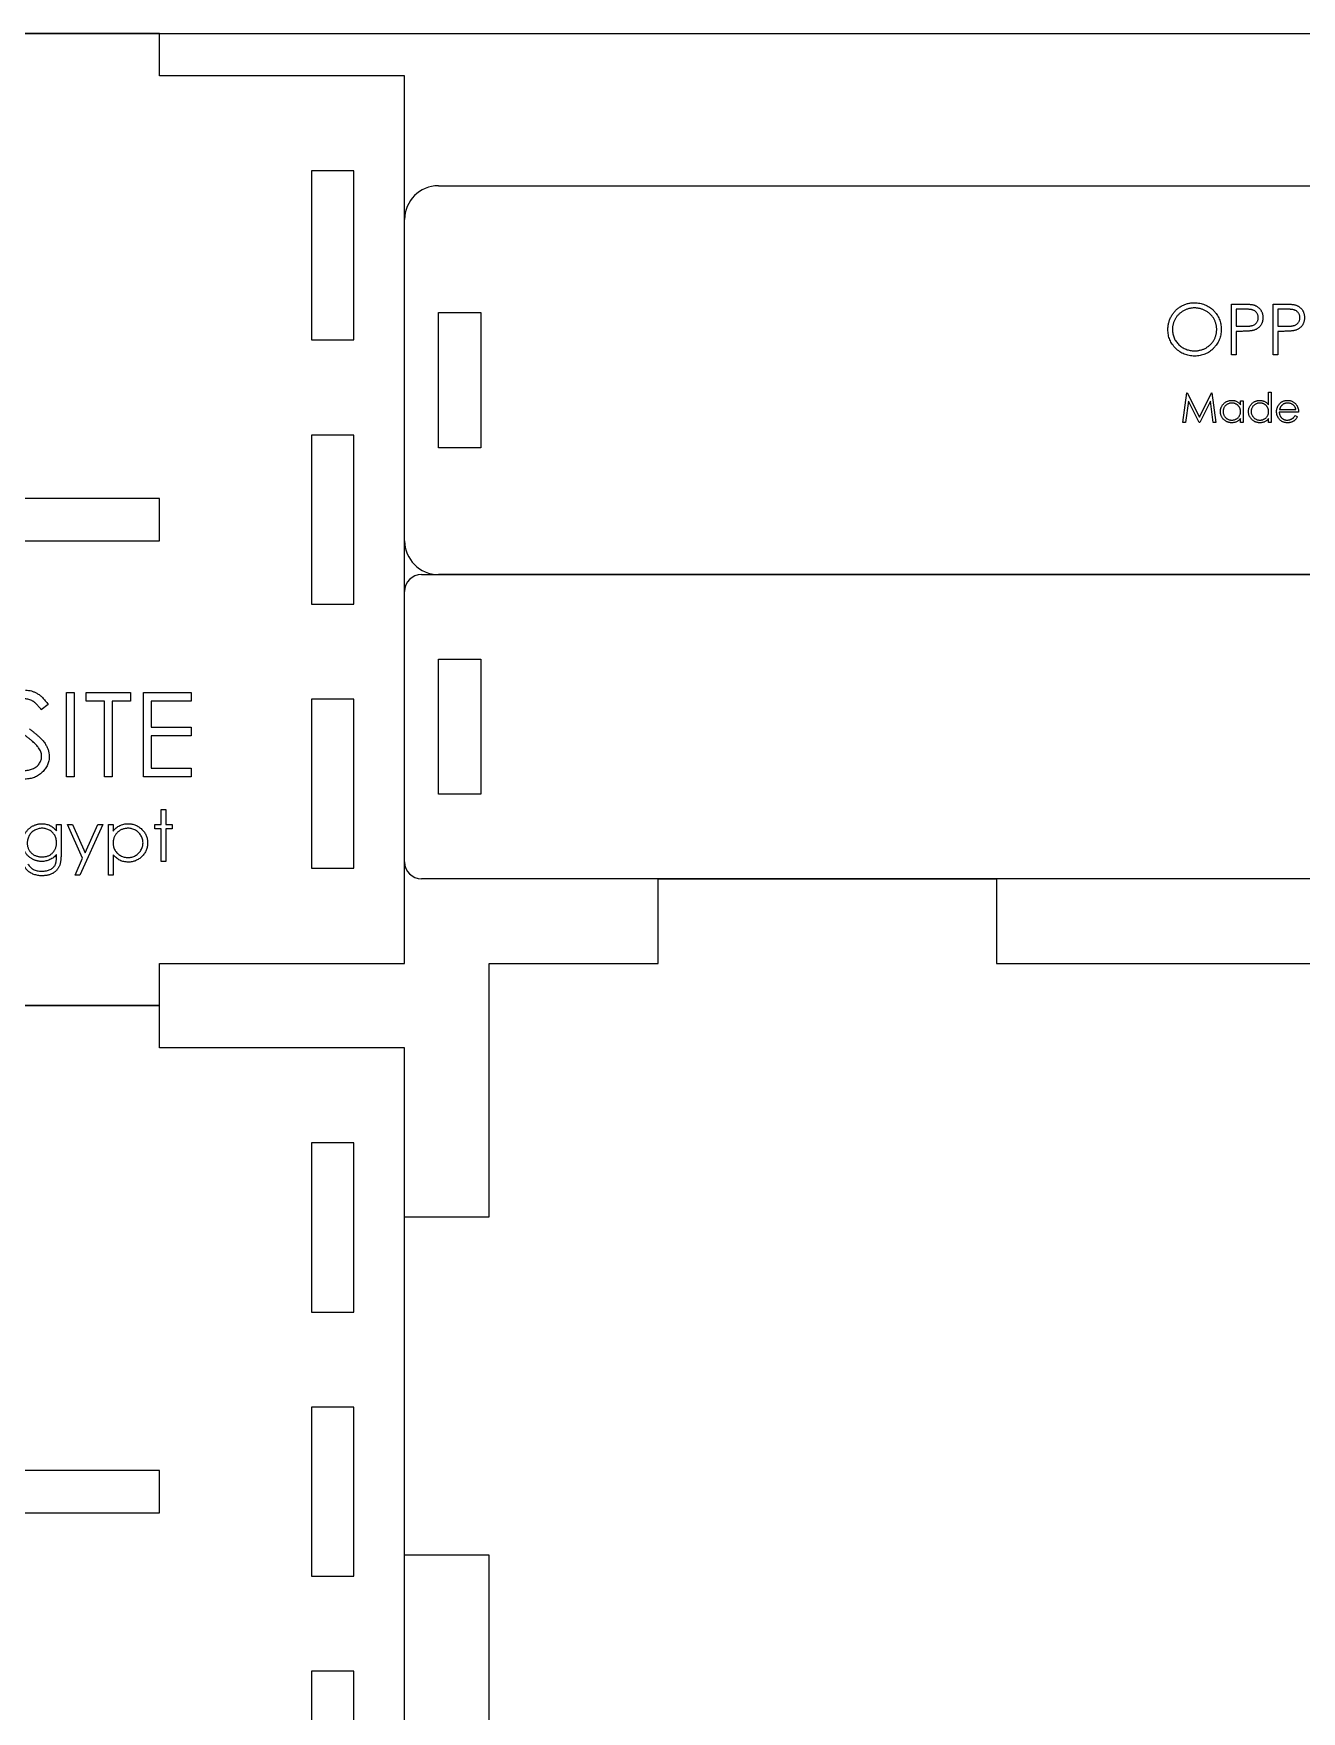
# Model space of a CAD drawing. Header units: millimetres. Extents: x 0 to 1198, y 2 to 800.
# Drawn here: x 156.5 to 231.4, y 400.8 to 500 of the extents above; entities that cross this region are included whole.
import ezdxf

# ---------------------------------------------------------------- set-up
doc = ezdxf.new("R2010")
doc.units = ezdxf.units.MM

# ---------------------------------------------------------------- blocks, each defined once
blk = doc.blocks.new('20- Bottom-66')
at = {"color": 179, "linetype": 'Continuous', "lineweight": 25}
for p, q in [((15, 150), (15, 155)), ((15, 155), (35, 155)), ((35, 155), (35, 150)), ((5, 135), (5, 150)), ((5, 150), (15, 150)), ((35, 150), (57.5, 150)), ((0, 115), (0, 135)), ((0, 135), (5, 135)), ((5, 115), (0, 115)), ((5, 87.5), (5, 115))]:
    blk.add_line(p, q, dxfattribs=at)
blk = doc.blocks.new('5- Up')
at = {"color": 179, "linetype": 'Continuous', "lineweight": 25}
for p, q in [((1, 18), (128, 18)), ((0, 1), (0, 17)), ((2, 13), (4.5, 13)), ((2, 5), (2, 13)), ((4.5, 13), (4.5, 5)), ((4.5, 5), (2, 5)), ((128, 0), (1, 0))]:
    blk.add_line(p, q, dxfattribs=at)
for centre, start, end in [((1, 17), 90, 180), ((1, 1), 180, 270)]:
    blk.add_arc(centre, 1, start, end, dxfattribs=at)
blk = doc.blocks.new('40- Side-53-2')
at = {"color": 179, "linetype": 'Continuous', "lineweight": 25}
for p, q in [((2, 23), (107, 23)), ((0, 2), (0, 21)), ((48.904, 16), (49.492, 16)), ((48.904, 13), (48.904, 16)), ((51.365, 16), (51.954, 16)), ((51.365, 13), (51.365, 16)), ((2, 15.5), (4.5, 15.5)), ((2, 7.5), (2, 15.5)), ((4.5, 15.5), (4.5, 7.5)), ((49.722, 15.692), (49.173, 15.692)), ((49.173, 15.692), (49.173, 14.692)), ((52.183, 15.692), (51.635, 15.692)), ((51.635, 15.692), (51.635, 14.692)), ((49.173, 14.692), (49.698, 14.686)), ((49.173, 14.385), (49.173, 13)), ((49.388, 14.385), (49.173, 14.385)), ((51.635, 14.692), (52.16, 14.686)), ((51.635, 14.385), (51.635, 13)), ((51.849, 14.385), (51.635, 14.385)), ((49.173, 13), (48.904, 13)), ((51.635, 13), (51.365, 13)), ((46.019, 9), (46.25, 10.75)), ((46.345, 10.262), (46.177, 9)), ((46.25, 10.75), (46.273, 10.75)), ((46.273, 10.75), (46.995, 9.314)), ((46.979, 9), (46.345, 10.262)), ((46.995, 9.314), (47.716, 10.75)), ((47.646, 10.259), (47.014, 9)), ((47.813, 9), (47.646, 10.259)), ((47.716, 10.75), (47.739, 10.75)), ((47.739, 10.75), (47.971, 9)), ((49.429, 10.279), (49.587, 10.279)), ((49.429, 10.042), (49.429, 10.279)), ((49.587, 10.279), (49.587, 9)), ((51.09, 10.795), (51.247, 10.795)), ((51.09, 10.031), (51.09, 10.795)), ((51.247, 10.795), (51.247, 9)), ((46.177, 9), (46.019, 9)), ((47.014, 9), (46.979, 9)), ((47.971, 9), (47.813, 9)), ((49.429, 9), (49.429, 9.221)), ((49.587, 9), (49.429, 9)), ((51.09, 9), (51.09, 9.221)), ((51.247, 9), (51.09, 9)), ((52.862, 9.606), (51.718, 9.606)), ((51.734, 9.763), (52.705, 9.763)), ((52.655, 9.404), (52.795, 9.331)), ((4.5, 7.5), (2, 7.5)), ((107, 0), (2, 0))]:
    blk.add_line(p, q, dxfattribs=at)
for centre, start, end in [((2, 21), 90, 180), ((2, 2), 180, 270)]:
    blk.add_arc(centre, 2, start, end, dxfattribs=at)
for points, knots in [([(45.135, 14.487), (45.135, 14.522), (45.136, 14.593), (45.147, 14.699), (45.163, 14.802), (45.186, 14.904), (45.215, 15.003), (45.251, 15.101), (45.294, 15.196), (45.342, 15.29), (45.396, 15.379), (45.456, 15.464), (45.52, 15.545), (45.589, 15.619), (45.663, 15.689), (45.741, 15.754), (45.824, 15.814), (45.912, 15.869), (46.002, 15.918), (46.096, 15.96), (46.191, 15.996), (46.287, 16.026), (46.386, 16.049), (46.486, 16.065), (46.589, 16.076), (46.658, 16.076), (46.692, 16.077)], [0, 0, 0, 0, 0.043209, 0.085873, 0.12812, 0.170152, 0.211918, 0.253753, 0.296006, 0.338443, 0.381015, 0.42282, 0.464089, 0.505126, 0.545975, 0.586985, 0.628339, 0.670084, 0.711992, 0.753039, 0.794049, 0.834886, 0.875498, 0.916547, 0.958004, 1, 1, 1, 1]), ([(46.692, 16.077), (46.748, 16.076), (46.857, 16.073), (47.017, 16.052), (47.17, 16.015), (47.317, 15.966), (47.457, 15.901), (47.589, 15.823), (47.715, 15.73), (47.832, 15.623), (47.938, 15.507), (48.033, 15.383), (48.111, 15.252), (48.176, 15.115), (48.227, 14.971), (48.262, 14.82), (48.285, 14.663), (48.287, 14.556), (48.288, 14.501)], [0, 0, 0, 0, 0.06657, 0.130749, 0.193413, 0.254989, 0.316114, 0.377262, 0.439401, 0.502971, 0.566525, 0.628231, 0.689091, 0.749345, 0.81017, 0.87161, 0.934869, 1, 1, 1, 1]), ([(49.492, 16), (49.533, 16), (49.61, 16), (49.721, 15.997), (49.822, 15.994), (49.913, 15.989), (49.993, 15.983), (50.063, 15.975), (50.123, 15.967), (50.159, 15.959), (50.175, 15.955)], [0, 0, 0, 0, 0.176956, 0.339055, 0.486318, 0.618781, 0.735619, 0.838742, 0.926457, 1, 1, 1, 1]), ([(50.175, 15.955), (50.196, 15.949), (50.237, 15.938), (50.296, 15.916), (50.352, 15.889), (50.406, 15.859), (50.456, 15.823), (50.504, 15.784), (50.548, 15.741), (50.59, 15.693), (50.628, 15.643), (50.66, 15.588), (50.688, 15.53), (50.711, 15.47), (50.728, 15.405), (50.741, 15.338), (50.749, 15.268), (50.75, 15.22), (50.75, 15.195)], [0, 0, 0, 0, 0.062481, 0.12349, 0.183411, 0.243153, 0.302127, 0.36171, 0.421842, 0.482932, 0.544552, 0.605681, 0.66768, 0.729984, 0.794551, 0.860346, 0.928907, 1, 1, 1, 1]), ([(51.954, 16), (51.994, 16), (52.072, 16), (52.183, 15.997), (52.284, 15.994), (52.374, 15.989), (52.455, 15.983), (52.525, 15.975), (52.585, 15.967), (52.621, 15.959), (52.637, 15.955)], [0, 0, 0, 0, 0.176956, 0.339055, 0.486318, 0.618781, 0.735619, 0.838742, 0.926457, 1, 1, 1, 1]), ([(52.637, 15.955), (52.658, 15.949), (52.699, 15.938), (52.758, 15.916), (52.814, 15.889), (52.868, 15.859), (52.918, 15.823), (52.965, 15.784), (53.01, 15.741), (53.051, 15.693), (53.089, 15.643), (53.122, 15.588), (53.149, 15.53), (53.173, 15.47), (53.19, 15.405), (53.202, 15.338), (53.21, 15.268), (53.211, 15.22), (53.212, 15.195)], [0, 0, 0, 0, 0.062481, 0.12349, 0.183411, 0.243153, 0.302127, 0.36171, 0.421842, 0.482932, 0.544552, 0.605681, 0.66768, 0.729984, 0.794551, 0.860346, 0.928907, 1, 1, 1, 1]), ([(46.706, 15.769), (46.677, 15.769), (46.62, 15.768), (46.536, 15.759), (46.453, 15.746), (46.371, 15.728), (46.29, 15.702), (46.21, 15.673), (46.132, 15.638), (46.055, 15.598), (45.981, 15.554), (45.91, 15.505), (45.844, 15.453), (45.782, 15.397), (45.724, 15.337), (45.67, 15.274), (45.621, 15.206), (45.576, 15.136), (45.535, 15.062), (45.5, 14.987), (45.47, 14.908), (45.446, 14.828), (45.427, 14.746), (45.414, 14.662), (45.405, 14.576), (45.404, 14.517), (45.404, 14.488)], [0, 0, 0, 0, 0.042023, 0.083645, 0.124984, 0.166247, 0.207702, 0.249631, 0.291742, 0.334743, 0.37746, 0.419556, 0.461044, 0.502096, 0.542891, 0.583801, 0.624864, 0.666225, 0.707399, 0.748557, 0.789655, 0.83074, 0.87207, 0.913993, 0.956498, 1, 1, 1, 1]), ([(48.019, 14.502), (48.019, 14.531), (48.018, 14.589), (48.009, 14.674), (47.996, 14.757), (47.978, 14.838), (47.954, 14.917), (47.924, 14.994), (47.889, 15.069), (47.849, 15.141), (47.804, 15.211), (47.754, 15.277), (47.7, 15.339), (47.642, 15.399), (47.58, 15.454), (47.512, 15.506), (47.441, 15.554), (47.366, 15.598), (47.288, 15.638), (47.208, 15.673), (47.127, 15.703), (47.045, 15.728), (46.962, 15.746), (46.877, 15.759), (46.792, 15.768), (46.734, 15.769), (46.706, 15.769)], [0, 0, 0, 0, 0.042915, 0.08513, 0.126473, 0.167453, 0.207976, 0.248249, 0.28875, 0.32967, 0.370537, 0.411129, 0.451819, 0.492406, 0.533486, 0.575263, 0.617441, 0.660672, 0.70394, 0.746868, 0.789079, 0.831104, 0.873238, 0.915166, 0.957381, 1, 1, 1, 1]), ([(49.698, 14.686), (49.724, 14.686), (49.773, 14.686), (49.845, 14.689), (49.911, 14.693), (49.972, 14.699), (50.028, 14.707), (50.078, 14.715), (50.123, 14.727), (50.175, 14.743), (50.234, 14.771), (50.297, 14.81), (50.351, 14.861), (50.398, 14.918), (50.435, 14.981), (50.462, 15.049), (50.478, 15.12), (50.48, 15.169), (50.481, 15.194)], [0, 0, 0, 0, 0.072538, 0.140034, 0.202496, 0.260575, 0.313228, 0.361583, 0.404878, 0.444127, 0.5164, 0.586507, 0.655085, 0.724384, 0.793974, 0.861638, 0.930111, 1, 1, 1, 1]), ([(50.481, 15.194), (50.48, 15.218), (50.478, 15.266), (50.462, 15.336), (50.435, 15.404), (50.397, 15.466), (50.352, 15.523), (50.3, 15.572), (50.24, 15.612), (50.184, 15.637), (50.135, 15.653), (50.092, 15.664), (50.044, 15.673), (49.99, 15.68), (49.931, 15.686), (49.866, 15.69), (49.796, 15.692), (49.747, 15.692), (49.722, 15.692)], [0, 0, 0, 0, 0.070044, 0.139238, 0.208197, 0.279173, 0.349987, 0.418354, 0.48761, 0.557411, 0.59533, 0.637964, 0.685913, 0.738185, 0.796103, 0.858517, 0.926658, 1, 1, 1, 1]), ([(50.75, 15.195), (50.75, 15.171), (50.749, 15.122), (50.74, 15.052), (50.729, 14.984), (50.711, 14.92), (50.688, 14.86), (50.661, 14.802), (50.629, 14.748), (50.591, 14.697), (50.55, 14.65), (50.504, 14.607), (50.455, 14.568), (50.402, 14.533), (50.344, 14.502), (50.283, 14.475), (50.219, 14.452), (50.174, 14.44), (50.151, 14.434)], [0, 0, 0, 0, 0.070119, 0.137192, 0.202016, 0.264631, 0.326117, 0.38601, 0.445812, 0.505298, 0.564633, 0.624283, 0.683902, 0.743953, 0.805388, 0.868388, 0.933084, 1, 1, 1, 1]), ([(52.16, 14.686), (52.186, 14.686), (52.235, 14.686), (52.307, 14.689), (52.373, 14.693), (52.434, 14.699), (52.489, 14.707), (52.54, 14.715), (52.585, 14.727), (52.637, 14.743), (52.695, 14.771), (52.759, 14.81), (52.813, 14.861), (52.859, 14.918), (52.896, 14.981), (52.923, 15.049), (52.939, 15.12), (52.941, 15.169), (52.942, 15.194)], [0, 0, 0, 0, 0.072538, 0.140034, 0.202496, 0.260575, 0.313228, 0.361583, 0.404878, 0.444127, 0.5164, 0.586507, 0.655085, 0.724384, 0.793974, 0.861638, 0.930111, 1, 1, 1, 1]), ([(52.942, 15.194), (52.941, 15.218), (52.939, 15.266), (52.923, 15.336), (52.896, 15.404), (52.859, 15.466), (52.814, 15.523), (52.761, 15.572), (52.701, 15.612), (52.646, 15.637), (52.597, 15.653), (52.554, 15.664), (52.505, 15.673), (52.451, 15.68), (52.392, 15.686), (52.327, 15.69), (52.257, 15.692), (52.209, 15.692), (52.183, 15.692)], [0, 0, 0, 0, 0.070044, 0.139238, 0.208197, 0.279173, 0.349987, 0.418354, 0.48761, 0.557411, 0.59533, 0.637964, 0.685913, 0.738185, 0.796103, 0.858517, 0.926658, 1, 1, 1, 1]), ([(53.212, 15.195), (53.211, 15.171), (53.21, 15.122), (53.202, 15.052), (53.191, 14.984), (53.173, 14.92), (53.15, 14.86), (53.123, 14.802), (53.09, 14.748), (53.053, 14.697), (53.011, 14.65), (52.966, 14.607), (52.916, 14.568), (52.863, 14.533), (52.806, 14.502), (52.745, 14.475), (52.68, 14.452), (52.636, 14.44), (52.613, 14.434)], [0, 0, 0, 0, 0.070119, 0.137192, 0.202016, 0.264631, 0.326117, 0.38601, 0.445812, 0.505298, 0.564633, 0.624283, 0.683902, 0.743953, 0.805388, 0.868388, 0.933084, 1, 1, 1, 1]), ([(46.716, 12.923), (46.662, 12.924), (46.555, 12.927), (46.397, 12.949), (46.246, 12.985), (46.102, 13.035), (45.964, 13.1), (45.833, 13.179), (45.708, 13.272), (45.591, 13.379), (45.484, 13.495), (45.391, 13.619), (45.312, 13.749), (45.247, 13.885), (45.196, 14.027), (45.161, 14.175), (45.139, 14.329), (45.136, 14.434), (45.135, 14.487)], [0, 0, 0, 0, 0.065819, 0.129747, 0.192072, 0.253459, 0.31457, 0.37628, 0.439026, 0.503267, 0.567493, 0.629705, 0.691, 0.751452, 0.812004, 0.87315, 0.935635, 1, 1, 1, 1]), ([(45.404, 14.488), (45.405, 14.445), (45.407, 14.359), (45.426, 14.234), (45.455, 14.114), (45.498, 14), (45.551, 13.89), (45.617, 13.785), (45.695, 13.686), (45.784, 13.593), (45.881, 13.509), (45.984, 13.434), (46.092, 13.371), (46.206, 13.32), (46.324, 13.28), (46.447, 13.252), (46.574, 13.233), (46.661, 13.232), (46.706, 13.231)], [0, 0, 0, 0, 0.064504, 0.126899, 0.187747, 0.24815, 0.308586, 0.369583, 0.431827, 0.49618, 0.560668, 0.623504, 0.68526, 0.746537, 0.808327, 0.870486, 0.934317, 1, 1, 1, 1]), ([(46.706, 13.231), (46.735, 13.231), (46.794, 13.232), (46.882, 13.24), (46.967, 13.253), (47.052, 13.272), (47.134, 13.296), (47.215, 13.323), (47.294, 13.358), (47.371, 13.397), (47.445, 13.441), (47.516, 13.488), (47.581, 13.54), (47.644, 13.595), (47.702, 13.654), (47.755, 13.717), (47.804, 13.785), (47.849, 13.855), (47.889, 13.929), (47.924, 14.005), (47.954, 14.083), (47.977, 14.163), (47.996, 14.245), (48.009, 14.329), (48.018, 14.414), (48.019, 14.473), (48.019, 14.502)], [0, 0, 0, 0, 0.043633, 0.086538, 0.129177, 0.171436, 0.213416, 0.255266, 0.297369, 0.339941, 0.382347, 0.423953, 0.464871, 0.505572, 0.546003, 0.586568, 0.627065, 0.668271, 0.709549, 0.750428, 0.791096, 0.832027, 0.873136, 0.914611, 0.956956, 1, 1, 1, 1]), ([(48.288, 14.501), (48.287, 14.447), (48.285, 14.341), (48.262, 14.185), (48.227, 14.035), (48.177, 13.891), (48.112, 13.753), (48.033, 13.622), (47.939, 13.497), (47.833, 13.381), (47.717, 13.273), (47.592, 13.18), (47.462, 13.1), (47.325, 13.036), (47.182, 12.984), (47.032, 12.95), (46.876, 12.927), (46.77, 12.924), (46.716, 12.923)], [0, 0, 0, 0, 0.065227, 0.128569, 0.19032, 0.251378, 0.312388, 0.373789, 0.436431, 0.500567, 0.564687, 0.627136, 0.688455, 0.749246, 0.810155, 0.871671, 0.934773, 1, 1, 1, 1]), ([(50.151, 14.434), (50.133, 14.43), (50.091, 14.421), (50.024, 14.411), (49.945, 14.403), (49.855, 14.397), (49.754, 14.391), (49.642, 14.387), (49.518, 14.385), (49.432, 14.385), (49.388, 14.385)], [0, 0, 0, 0, 0.0751731, 0.1647463, 0.2680169, 0.3859119, 0.5177895, 0.663691, 0.8244132, 1, 1, 1, 1]), ([(52.613, 14.434), (52.594, 14.43), (52.553, 14.421), (52.485, 14.411), (52.406, 14.403), (52.316, 14.397), (52.215, 14.391), (52.103, 14.387), (51.98, 14.385), (51.894, 14.385), (51.849, 14.385)], [0, 0, 0, 0, 0.075173, 0.164746, 0.268017, 0.385912, 0.517789, 0.663691, 0.824413, 1, 1, 1, 1]), ([(48.24, 9.643), (48.241, 9.665), (48.242, 9.709), (48.251, 9.774), (48.267, 9.836), (48.289, 9.896), (48.317, 9.953), (48.351, 10.008), (48.391, 10.06), (48.437, 10.109), (48.487, 10.154), (48.54, 10.193), (48.596, 10.227), (48.654, 10.254), (48.715, 10.275), (48.779, 10.291), (48.845, 10.299), (48.889, 10.301), (48.912, 10.301)], [0, 0, 0, 0, 0.063775, 0.126079, 0.186904, 0.247574, 0.308003, 0.369132, 0.432033, 0.496791, 0.561611, 0.624914, 0.686726, 0.748079, 0.809582, 0.871631, 0.934886, 1, 1, 1, 1]), ([(48.914, 10.144), (48.891, 10.143), (48.846, 10.142), (48.779, 10.129), (48.716, 10.108), (48.655, 10.08), (48.599, 10.044), (48.549, 10), (48.504, 9.95), (48.466, 9.894), (48.435, 9.834), (48.414, 9.771), (48.4, 9.707), (48.398, 9.663), (48.397, 9.641)], [0, 0, 0, 0, 0.085921, 0.169593, 0.252476, 0.336244, 0.419505, 0.502036, 0.584775, 0.669846, 0.754185, 0.836658, 0.91801, 1, 1, 1, 1]), ([(48.912, 10.301), (48.938, 10.301), (48.989, 10.299), (49.064, 10.287), (49.135, 10.268), (49.202, 10.241), (49.266, 10.205), (49.325, 10.16), (49.381, 10.105), (49.413, 10.064), (49.429, 10.042)], [0, 0, 0, 0, 0.129862, 0.254654, 0.376015, 0.495255, 0.614798, 0.738106, 0.865196, 1, 1, 1, 1]), ([(49.429, 9.637), (49.429, 9.654), (49.428, 9.689), (49.421, 9.74), (49.409, 9.789), (49.393, 9.836), (49.372, 9.88), (49.346, 9.922), (49.316, 9.962), (49.281, 9.999), (49.243, 10.033), (49.203, 10.063), (49.16, 10.088), (49.115, 10.109), (49.068, 10.125), (49.018, 10.136), (48.967, 10.143), (48.932, 10.144), (48.914, 10.144)], [0, 0, 0, 0, 0.065634, 0.129188, 0.191219, 0.251913, 0.312507, 0.373494, 0.435152, 0.498741, 0.562095, 0.624187, 0.685476, 0.746097, 0.807612, 0.869967, 0.933951, 1, 1, 1, 1]), ([(49.901, 9.643), (49.901, 9.665), (49.903, 9.709), (49.912, 9.774), (49.927, 9.836), (49.949, 9.896), (49.977, 9.953), (50.011, 10.008), (50.051, 10.06), (50.097, 10.109), (50.147, 10.154), (50.2, 10.193), (50.256, 10.227), (50.315, 10.254), (50.375, 10.275), (50.439, 10.291), (50.505, 10.299), (50.55, 10.301), (50.572, 10.301)], [0, 0, 0, 0, 0.063775, 0.126079, 0.186904, 0.247574, 0.308003, 0.369132, 0.432033, 0.496791, 0.561611, 0.624914, 0.686726, 0.748079, 0.809582, 0.871631, 0.934886, 1, 1, 1, 1]), ([(50.574, 10.144), (50.551, 10.143), (50.506, 10.142), (50.44, 10.129), (50.376, 10.108), (50.315, 10.08), (50.259, 10.044), (50.209, 10), (50.164, 9.95), (50.126, 9.894), (50.096, 9.834), (50.074, 9.771), (50.06, 9.707), (50.058, 9.663), (50.058, 9.641)], [0, 0, 0, 0, 0.085921, 0.169593, 0.252476, 0.336244, 0.419505, 0.502036, 0.584775, 0.669846, 0.754185, 0.836658, 0.91801, 1, 1, 1, 1]), ([(50.572, 10.301), (50.598, 10.3), (50.65, 10.299), (50.725, 10.286), (50.796, 10.265), (50.863, 10.235), (50.926, 10.197), (50.986, 10.15), (51.041, 10.095), (51.073, 10.053), (51.09, 10.031)], [0, 0, 0, 0, 0.128884, 0.252985, 0.37421, 0.494102, 0.614753, 0.738511, 0.866243, 1, 1, 1, 1]), ([(51.09, 9.637), (51.089, 9.654), (51.088, 9.689), (51.081, 9.74), (51.07, 9.789), (51.053, 9.836), (51.032, 9.88), (51.007, 9.922), (50.976, 9.962), (50.941, 9.999), (50.903, 10.033), (50.863, 10.063), (50.82, 10.088), (50.775, 10.109), (50.728, 10.125), (50.679, 10.136), (50.627, 10.143), (50.592, 10.144), (50.574, 10.144)], [0, 0, 0, 0, 0.065634, 0.129188, 0.191219, 0.251913, 0.312507, 0.373494, 0.435152, 0.498741, 0.562095, 0.624187, 0.685476, 0.746097, 0.807612, 0.869967, 0.933951, 1, 1, 1, 1]), ([(51.561, 9.636), (51.561, 9.656), (51.562, 9.695), (51.569, 9.752), (51.581, 9.808), (51.597, 9.863), (51.618, 9.915), (51.643, 9.967), (51.673, 10.016), (51.696, 10.047), (51.708, 10.063)], [0, 0, 0, 0, 0.128045, 0.253768, 0.377428, 0.500551, 0.623296, 0.746578, 0.872348, 1, 1, 1, 1]), ([(51.708, 10.063), (51.724, 10.082), (51.755, 10.119), (51.808, 10.168), (51.865, 10.209), (51.926, 10.243), (51.991, 10.269), (52.06, 10.288), (52.133, 10.299), (52.183, 10.3), (52.208, 10.301)], [0, 0, 0, 0, 0.128835, 0.253589, 0.374643, 0.49534, 0.616325, 0.739759, 0.866842, 1, 1, 1, 1]), ([(51.887, 10.024), (51.878, 10.017), (51.861, 10.002), (51.839, 9.975), (51.817, 9.947), (51.797, 9.915), (51.779, 9.881), (51.763, 9.844), (51.747, 9.805), (51.739, 9.777), (51.734, 9.763)], [0, 0, 0, 0, 0.109984, 0.22258, 0.3385, 0.458709, 0.585535, 0.717518, 0.854667, 1, 1, 1, 1]), ([(52.216, 10.144), (52.2, 10.144), (52.169, 10.143), (52.124, 10.138), (52.08, 10.128), (52.038, 10.115), (51.997, 10.098), (51.958, 10.078), (51.921, 10.053), (51.898, 10.034), (51.887, 10.024)], [0, 0, 0, 0, 0.131092, 0.259141, 0.384162, 0.505992, 0.629098, 0.750669, 0.874039, 1, 1, 1, 1]), ([(52.208, 10.301), (52.234, 10.301), (52.286, 10.299), (52.361, 10.287), (52.432, 10.267), (52.499, 10.24), (52.561, 10.204), (52.62, 10.16), (52.675, 10.109), (52.707, 10.07), (52.723, 10.05)], [0, 0, 0, 0, 0.13204, 0.259033, 0.38188, 0.502258, 0.622752, 0.744743, 0.870109, 1, 1, 1, 1]), ([(52.705, 9.763), (52.699, 9.784), (52.688, 9.824), (52.665, 9.879), (52.639, 9.929), (52.608, 9.971), (52.573, 10.009), (52.533, 10.043), (52.488, 10.072), (52.438, 10.097), (52.385, 10.119), (52.33, 10.133), (52.273, 10.143), (52.235, 10.144), (52.216, 10.144)], [0, 0, 0, 0, 0.09624, 0.185231, 0.267501, 0.3444, 0.419595, 0.496891, 0.576638, 0.660268, 0.745387, 0.83004, 0.914474, 1, 1, 1, 1]), ([(52.723, 10.05), (52.734, 10.034), (52.756, 10.004), (52.784, 9.955), (52.808, 9.904), (52.827, 9.849), (52.842, 9.793), (52.854, 9.733), (52.86, 9.67), (52.862, 9.628), (52.862, 9.606)], [0, 0, 0, 0, 0.1185218, 0.2362548, 0.3561744, 0.4772497, 0.6015399, 0.7296184, 0.8621583, 1, 1, 1, 1]), ([(48.907, 8.978), (48.885, 8.978), (48.84, 8.979), (48.775, 8.989), (48.711, 9.004), (48.651, 9.025), (48.593, 9.053), (48.537, 9.086), (48.485, 9.125), (48.435, 9.171), (48.389, 9.22), (48.349, 9.272), (48.316, 9.328), (48.288, 9.386), (48.267, 9.446), (48.252, 9.51), (48.242, 9.575), (48.241, 9.62), (48.24, 9.643)], [0, 0, 0, 0, 0.06462, 0.127433, 0.189004, 0.24993, 0.310668, 0.372329, 0.434939, 0.499576, 0.564191, 0.626735, 0.688109, 0.749294, 0.810331, 0.871901, 0.935046, 1, 1, 1, 1]), ([(48.397, 9.641), (48.398, 9.619), (48.4, 9.576), (48.414, 9.511), (48.436, 9.449), (48.467, 9.388), (48.505, 9.332), (48.549, 9.281), (48.6, 9.237), (48.657, 9.2), (48.717, 9.171), (48.781, 9.15), (48.846, 9.137), (48.89, 9.135), (48.913, 9.135)], [0, 0, 0, 0, 0.081589, 0.162859, 0.245484, 0.330807, 0.416493, 0.499893, 0.583048, 0.667158, 0.751312, 0.833785, 0.916256, 1, 1, 1, 1]), ([(49.429, 9.221), (49.412, 9.201), (49.377, 9.162), (49.319, 9.111), (49.258, 9.069), (49.194, 9.035), (49.127, 9.009), (49.056, 8.991), (48.983, 8.979), (48.933, 8.978), (48.907, 8.978)], [0, 0, 0, 0, 0.134298, 0.262085, 0.38627, 0.507165, 0.6273, 0.748145, 0.87237, 1, 1, 1, 1]), ([(48.913, 9.135), (48.935, 9.135), (48.981, 9.137), (49.047, 9.15), (49.112, 9.171), (49.174, 9.2), (49.232, 9.235), (49.283, 9.277), (49.327, 9.326), (49.364, 9.38), (49.393, 9.439), (49.415, 9.502), (49.427, 9.568), (49.429, 9.613), (49.429, 9.637)], [0, 0, 0, 0, 0.0848024, 0.1686635, 0.2525519, 0.3382397, 0.4231027, 0.5055561, 0.5861757, 0.6671357, 0.7484992, 0.8304524, 0.9134557, 1, 1, 1, 1]), ([(50.567, 8.978), (50.545, 8.978), (50.5, 8.979), (50.435, 8.989), (50.372, 9.004), (50.311, 9.025), (50.253, 9.053), (50.198, 9.086), (50.145, 9.125), (50.095, 9.171), (50.05, 9.22), (50.01, 9.272), (49.976, 9.328), (49.948, 9.386), (49.927, 9.446), (49.912, 9.51), (49.902, 9.575), (49.901, 9.62), (49.901, 9.643)], [0, 0, 0, 0, 0.06462, 0.127433, 0.189004, 0.24993, 0.310668, 0.372329, 0.434939, 0.499576, 0.564191, 0.626735, 0.688109, 0.749294, 0.810331, 0.871901, 0.935046, 1, 1, 1, 1]), ([(50.058, 9.641), (50.059, 9.619), (50.06, 9.576), (50.074, 9.511), (50.096, 9.449), (50.127, 9.388), (50.165, 9.332), (50.21, 9.281), (50.261, 9.237), (50.317, 9.2), (50.377, 9.171), (50.441, 9.15), (50.506, 9.137), (50.551, 9.135), (50.573, 9.135)], [0, 0, 0, 0, 0.081589, 0.162859, 0.245484, 0.330807, 0.416493, 0.499893, 0.583048, 0.667158, 0.751312, 0.833785, 0.916256, 1, 1, 1, 1]), ([(51.09, 9.221), (51.072, 9.201), (51.037, 9.162), (50.98, 9.111), (50.919, 9.069), (50.854, 9.035), (50.787, 9.009), (50.716, 8.991), (50.643, 8.979), (50.593, 8.978), (50.567, 8.978)], [0, 0, 0, 0, 0.134298, 0.262085, 0.38627, 0.507165, 0.6273, 0.748145, 0.87237, 1, 1, 1, 1]), ([(50.573, 9.135), (50.596, 9.135), (50.641, 9.137), (50.708, 9.15), (50.772, 9.171), (50.834, 9.2), (50.892, 9.235), (50.944, 9.277), (50.987, 9.326), (51.025, 9.38), (51.054, 9.439), (51.075, 9.502), (51.087, 9.568), (51.089, 9.613), (51.09, 9.637)], [0, 0, 0, 0, 0.0848024, 0.1686635, 0.2525519, 0.3382397, 0.4231027, 0.5055561, 0.5861757, 0.6671357, 0.7484992, 0.8304524, 0.9134557, 1, 1, 1, 1]), ([(52.204, 8.978), (52.18, 8.978), (52.132, 8.979), (52.062, 8.989), (51.996, 9.005), (51.935, 9.027), (51.877, 9.055), (51.824, 9.09), (51.775, 9.131), (51.731, 9.179), (51.691, 9.23), (51.656, 9.283), (51.627, 9.338), (51.603, 9.394), (51.584, 9.452), (51.57, 9.512), (51.563, 9.573), (51.561, 9.615), (51.561, 9.636)], [0, 0, 0, 0, 0.071579, 0.139629, 0.204797, 0.268135, 0.329814, 0.391301, 0.453434, 0.516552, 0.579631, 0.641119, 0.701294, 0.76081, 0.819932, 0.87892, 0.938983, 1, 1, 1, 1]), ([(51.718, 9.606), (51.719, 9.589), (51.72, 9.556), (51.727, 9.507), (51.738, 9.461), (51.754, 9.418), (51.773, 9.376), (51.796, 9.337), (51.824, 9.301), (51.855, 9.266), (51.889, 9.236), (51.925, 9.208), (51.964, 9.185), (52.004, 9.167), (52.046, 9.152), (52.091, 9.142), (52.137, 9.136), (52.169, 9.135), (52.185, 9.135)], [0, 0, 0, 0, 0.0683846, 0.1344756, 0.1983911, 0.2607535, 0.3218292, 0.3830372, 0.4446531, 0.507398, 0.5698252, 0.6307776, 0.6909287, 0.7509451, 0.8110495, 0.8723309, 0.9350041, 1, 1, 1, 1]), ([(52.185, 9.135), (52.2, 9.135), (52.231, 9.136), (52.278, 9.141), (52.323, 9.151), (52.368, 9.164), (52.411, 9.18), (52.45, 9.199), (52.487, 9.22), (52.521, 9.244), (52.554, 9.273), (52.587, 9.31), (52.622, 9.354), (52.644, 9.386), (52.655, 9.404)], [0, 0, 0, 0, 0.082592, 0.163879, 0.245659, 0.327726, 0.40861, 0.485749, 0.559169, 0.630268, 0.705306, 0.792065, 0.889796, 1, 1, 1, 1]), ([(52.795, 9.331), (52.784, 9.311), (52.762, 9.272), (52.725, 9.22), (52.686, 9.172), (52.643, 9.131), (52.599, 9.096), (52.551, 9.065), (52.501, 9.038), (52.448, 9.016), (52.392, 8.999), (52.332, 8.986), (52.269, 8.979), (52.226, 8.978), (52.204, 8.978)], [0, 0, 0, 0, 0.09337, 0.181661, 0.265874, 0.346355, 0.4246, 0.501903, 0.579992, 0.658443, 0.738672, 0.821894, 0.908801, 1, 1, 1, 1])]:
    blk.add_open_spline(points, degree=3, knots=knots, dxfattribs=at)
blk = doc.blocks.new('40- Side-53')
at = {"color": 179, "linetype": 'Continuous', "lineweight": 25}
blk.add_line((0, 0), (153, 0), dxfattribs=at)
blk = doc.blocks.new('1- Side1 opposite')
at = {"color": 179, "linetype": 'Continuous', "lineweight": 25}
for p, q in [((138.5, 57.5), (128.5, 57.5)), ((138.5, 55), (138.5, 57.5)), ((153, 55), (138.5, 55)), ((153, 2.5), (153, 55)), ((147.5, 49.375), (147.5, 39.375)), ((150, 49.375), (147.5, 49.375)), ((150, 39.375), (150, 49.375)), ((147.5, 39.375), (150, 39.375)), ((150, 33.75), (147.5, 33.75)), ((147.5, 33.75), (147.5, 23.75)), ((150, 23.75), (150, 33.75)), ((138.5, 30), (128.5, 30)), ((138.5, 27.5), (138.5, 30)), ((128.5, 27.5), (138.5, 27.5)), ((147.5, 23.75), (150, 23.75)), ((133.013, 18.529), (133.462, 18.529)), ((133.013, 13.529), (133.013, 18.529)), ((133.462, 18.529), (133.462, 13.529)), ((134.167, 18.529), (136.795, 18.529)), ((134.167, 18.016), (134.167, 18.529)), ((135.257, 18.016), (134.167, 18.016)), ((135.257, 13.529), (135.257, 18.016)), ((135.706, 18.016), (135.706, 13.529)), ((136.795, 18.016), (135.706, 18.016)), ((136.795, 18.529), (136.795, 18.016)), ((137.565, 18.529), (140.385, 18.529)), ((137.565, 13.529), (137.565, 18.529)), ((138.013, 18.016), (138.013, 16.477)), ((140.385, 18.016), (138.013, 18.016)), ((140.385, 18.529), (140.385, 18.016)), ((150, 18.125), (147.5, 18.125)), ((147.5, 18.125), (147.5, 8.125)), ((150, 8.125), (150, 18.125)), ((131.924, 17.811), (131.518, 17.503)), ((138.013, 16.477), (140.385, 16.477)), ((138.013, 15.965), (138.013, 14.042)), ((140.385, 15.965), (138.013, 15.965)), ((140.385, 16.477), (140.385, 15.965)), ((138.013, 14.042), (140.385, 14.042)), ((140.385, 14.042), (140.385, 13.529)), ((133.462, 13.529), (133.013, 13.529)), ((135.706, 13.529), (135.257, 13.529)), ((140.385, 13.529), (137.565, 13.529)), ((138.61, 11.606), (138.879, 11.606)), ((138.61, 10.721), (138.61, 11.606)), ((138.879, 11.606), (138.879, 10.721)), ((132.417, 10.721), (132.686, 10.721)), ((132.417, 10.338), (132.417, 10.721)), ((132.686, 10.721), (132.686, 8.981)), ((133.071, 10.721), (133.361, 10.721)), ((133.957, 8.716), (133.071, 10.721)), ((133.361, 10.721), (134.104, 9.042)), ((135.148, 10.721), (133.802, 7.721)), ((134.104, 9.042), (134.857, 10.721)), ((134.857, 10.721), (135.148, 10.721)), ((135.494, 10.721), (135.763, 10.721)), ((135.494, 7.721), (135.494, 10.721)), ((135.763, 10.721), (135.763, 10.315)), ((138.225, 10.452), (138.225, 10.721)), ((138.225, 10.721), (138.61, 10.721)), ((138.61, 10.452), (138.225, 10.452)), ((138.61, 8.529), (138.61, 10.452)), ((138.879, 10.721), (139.263, 10.721)), ((138.879, 10.452), (138.879, 8.529)), ((139.263, 10.452), (138.879, 10.452)), ((139.263, 10.721), (139.263, 10.452)), ((132.417, 8.835), (132.417, 8.949)), ((133.511, 7.721), (133.957, 8.716)), ((135.763, 8.926), (135.763, 7.721)), ((138.879, 8.529), (138.61, 8.529)), ((147.5, 8.125), (150, 8.125)), ((133.802, 7.721), (133.511, 7.721)), ((135.763, 7.721), (135.494, 7.721)), ((138.5, 2.5), (153, 2.5)), ((138.5, 0), (138.5, 2.5)), ((128.5, 0), (138.5, 0))]:
    blk.add_line(p, q, dxfattribs=at)
for points, knots in [([(131.518, 17.503), (131.493, 17.535), (131.446, 17.595), (131.375, 17.68), (131.307, 17.758), (131.241, 17.826), (131.179, 17.887), (131.119, 17.939), (131.061, 17.983), (130.989, 18.03), (130.898, 18.076), (130.783, 18.116), (130.664, 18.139), (130.583, 18.143), (130.541, 18.144)], [0, 0, 0, 0, 0.098469, 0.189629, 0.274184, 0.352183, 0.423199, 0.488551, 0.548473, 0.60144, 0.701198, 0.799592, 0.898545, 1, 1, 1, 1]), ([(130.591, 18.657), (130.65, 18.655), (130.768, 18.651), (130.94, 18.616), (131.106, 18.558), (131.239, 18.492), (131.344, 18.426), (131.424, 18.366), (131.504, 18.297), (131.587, 18.218), (131.669, 18.13), (131.754, 18.032), (131.84, 17.926), (131.895, 17.85), (131.924, 17.811)], [0, 0, 0, 0, 0.107233, 0.213252, 0.31883, 0.426794, 0.483646, 0.543604, 0.608308, 0.677127, 0.750686, 0.828713, 0.91219, 1, 1, 1, 1]), ([(131.36, 15.251), (131.337, 15.28), (131.29, 15.34), (131.21, 15.43), (131.115, 15.522), (131.009, 15.621), (130.889, 15.721), (130.758, 15.828), (130.613, 15.937), (130.511, 16.011), (130.458, 16.049)], [0, 0, 0, 0, 0.090279, 0.18953, 0.299198, 0.418926, 0.548376, 0.688136, 0.839084, 1, 1, 1, 1]), ([(130.81, 16.367), (130.864, 16.328), (130.969, 16.251), (131.119, 16.136), (131.254, 16.024), (131.376, 15.915), (131.486, 15.81), (131.583, 15.708), (131.666, 15.609), (131.757, 15.482), (131.849, 15.327), (131.928, 15.137), (131.978, 14.946), (131.984, 14.817), (131.988, 14.754)], [0, 0, 0, 0, 0.096972, 0.187773, 0.272396, 0.351321, 0.424335, 0.491909, 0.554233, 0.611268, 0.716348, 0.81454, 0.908495, 1, 1, 1, 1]), ([(131.539, 14.761), (131.537, 14.802), (131.533, 14.887), (131.496, 15.012), (131.44, 15.135), (131.387, 15.212), (131.36, 15.251)], [0, 0, 0, 0, 0.234723, 0.477158, 0.728556, 1, 1, 1, 1]), ([(130.559, 13.913), (130.603, 13.915), (130.69, 13.917), (130.818, 13.94), (130.942, 13.976), (131.06, 14.027), (131.171, 14.089), (131.267, 14.164), (131.351, 14.248), (131.419, 14.341), (131.471, 14.441), (131.512, 14.545), (131.534, 14.652), (131.537, 14.724), (131.539, 14.761)], [0, 0, 0, 0, 0.0912636, 0.1809303, 0.2700882, 0.3601561, 0.4483425, 0.5326658, 0.6138337, 0.6939815, 0.772716, 0.8493352, 0.9239673, 1, 1, 1, 1]), ([(131.988, 14.754), (131.987, 14.709), (131.985, 14.62), (131.964, 14.49), (131.932, 14.363), (131.885, 14.242), (131.827, 14.124), (131.754, 14.012), (131.67, 13.903), (131.572, 13.802), (131.466, 13.708), (131.354, 13.625), (131.235, 13.556), (131.111, 13.499), (130.981, 13.455), (130.845, 13.423), (130.704, 13.404), (130.608, 13.402), (130.559, 13.4)], [0, 0, 0, 0, 0.061484, 0.121775, 0.18092, 0.240256, 0.300114, 0.361146, 0.423501, 0.488669, 0.553954, 0.617581, 0.680238, 0.742187, 0.804663, 0.868259, 0.93302, 1, 1, 1, 1]), ([(130.417, 9.632), (130.418, 9.657), (130.419, 9.707), (130.426, 9.78), (130.437, 9.853), (130.454, 9.924), (130.475, 9.994), (130.501, 10.062), (130.532, 10.129), (130.567, 10.195), (130.607, 10.258), (130.65, 10.319), (130.697, 10.375), (130.748, 10.429), (130.802, 10.479), (130.86, 10.525), (130.921, 10.569), (130.986, 10.608), (131.053, 10.643), (131.121, 10.675), (131.19, 10.7), (131.26, 10.723), (131.331, 10.738), (131.403, 10.751), (131.476, 10.758), (131.525, 10.759), (131.549, 10.759)], [0, 0, 0, 0, 0.042034, 0.083905, 0.125069, 0.166158, 0.20721, 0.248491, 0.289878, 0.33217, 0.374476, 0.416225, 0.45761, 0.499073, 0.540553, 0.582249, 0.62455, 0.667433, 0.710323, 0.752467, 0.794065, 0.835216, 0.876228, 0.917446, 0.958643, 1, 1, 1, 1]), ([(131.571, 10.49), (131.532, 10.489), (131.454, 10.486), (131.339, 10.464), (131.229, 10.428), (131.125, 10.378), (131.027, 10.316), (130.941, 10.241), (130.865, 10.155), (130.801, 10.06), (130.75, 9.957), (130.714, 9.849), (130.69, 9.736), (130.688, 9.66), (130.686, 9.621)], [0, 0, 0, 0, 0.0855189, 0.1693093, 0.2522179, 0.3367565, 0.4205955, 0.5027411, 0.5848036, 0.6682685, 0.7518231, 0.8336286, 0.9162198, 1, 1, 1, 1]), ([(131.549, 10.759), (131.59, 10.758), (131.669, 10.756), (131.787, 10.738), (131.9, 10.709), (132.009, 10.668), (132.116, 10.612), (132.22, 10.538), (132.322, 10.445), (132.385, 10.374), (132.417, 10.338)], [0, 0, 0, 0, 0.120911, 0.238762, 0.354755, 0.470359, 0.589144, 0.716329, 0.852445, 1, 1, 1, 1]), ([(132.417, 9.637), (132.416, 9.677), (132.414, 9.755), (132.393, 9.869), (132.359, 9.976), (132.311, 10.075), (132.251, 10.167), (132.178, 10.249), (132.095, 10.321), (132.001, 10.381), (131.9, 10.429), (131.794, 10.465), (131.684, 10.486), (131.609, 10.489), (131.571, 10.49)], [0, 0, 0, 0, 0.0892428, 0.1743491, 0.2576131, 0.3395274, 0.4209974, 0.5015791, 0.5825418, 0.6661327, 0.7500491, 0.8327429, 0.9156474, 1, 1, 1, 1]), ([(135.763, 10.315), (135.792, 10.352), (135.848, 10.424), (135.943, 10.516), (136.044, 10.594), (136.153, 10.656), (136.269, 10.702), (136.39, 10.736), (136.517, 10.756), (136.605, 10.758), (136.649, 10.759)], [0, 0, 0, 0, 0.13536, 0.263045, 0.386061, 0.505771, 0.625178, 0.746148, 0.870538, 1, 1, 1, 1]), ([(136.647, 10.49), (136.616, 10.49), (136.556, 10.489), (136.468, 10.476), (136.383, 10.457), (136.303, 10.429), (136.225, 10.394), (136.152, 10.351), (136.083, 10.3), (136.017, 10.242), (135.958, 10.178), (135.906, 10.11), (135.862, 10.037), (135.826, 9.961), (135.798, 9.881), (135.778, 9.797), (135.766, 9.71), (135.764, 9.65), (135.763, 9.62)], [0, 0, 0, 0, 0.0660441, 0.1300237, 0.1923741, 0.2538843, 0.3148961, 0.3758058, 0.4382422, 0.5015913, 0.5648808, 0.6265333, 0.6875158, 0.7481059, 0.8087955, 0.8708215, 0.9343711, 1, 1, 1, 1]), ([(137.533, 9.628), (137.531, 9.665), (137.529, 9.74), (137.504, 9.851), (137.468, 9.959), (137.414, 10.061), (137.35, 10.158), (137.273, 10.243), (137.187, 10.318), (137.091, 10.379), (136.987, 10.429), (136.878, 10.465), (136.764, 10.486), (136.686, 10.489), (136.647, 10.49)], [0, 0, 0, 0, 0.081994, 0.163349, 0.245826, 0.330367, 0.415198, 0.497941, 0.580476, 0.66374, 0.747513, 0.830399, 0.914076, 1, 1, 1, 1]), ([(136.649, 10.759), (136.688, 10.758), (136.765, 10.756), (136.878, 10.741), (136.987, 10.715), (137.091, 10.678), (137.192, 10.632), (137.287, 10.574), (137.379, 10.507), (137.465, 10.429), (137.544, 10.346), (137.612, 10.256), (137.671, 10.162), (137.719, 10.064), (137.756, 9.962), (137.783, 9.855), (137.799, 9.744), (137.801, 9.669), (137.802, 9.631)], [0, 0, 0, 0, 0.065081, 0.128636, 0.190653, 0.252125, 0.313446, 0.375227, 0.438498, 0.503285, 0.56801, 0.630879, 0.692154, 0.752552, 0.813191, 0.873985, 0.936258, 1, 1, 1, 1]), ([(131.541, 8.529), (131.516, 8.529), (131.466, 8.53), (131.392, 8.538), (131.319, 8.549), (131.248, 8.565), (131.177, 8.586), (131.108, 8.612), (131.039, 8.642), (130.973, 8.677), (130.909, 8.716), (130.848, 8.758), (130.791, 8.803), (130.737, 8.852), (130.688, 8.904), (130.642, 8.959), (130.6, 9.017), (130.561, 9.078), (130.528, 9.142), (130.498, 9.207), (130.473, 9.274), (130.452, 9.343), (130.437, 9.413), (130.425, 9.485), (130.419, 9.558), (130.418, 9.607), (130.417, 9.632)], [0, 0, 0, 0, 0.042865, 0.085222, 0.127202, 0.169025, 0.210882, 0.252963, 0.295628, 0.338553, 0.381463, 0.423582, 0.465066, 0.506312, 0.54704, 0.587676, 0.628675, 0.669946, 0.711036, 0.751996, 0.792673, 0.833446, 0.874191, 0.915494, 0.957478, 1, 1, 1, 1]), ([(130.686, 9.621), (130.687, 9.592), (130.688, 9.535), (130.7, 9.451), (130.719, 9.371), (130.746, 9.295), (130.779, 9.223), (130.821, 9.154), (130.871, 9.09), (130.927, 9.03), (130.989, 8.975), (131.057, 8.928), (131.13, 8.888), (131.206, 8.854), (131.287, 8.83), (131.372, 8.811), (131.462, 8.8), (131.524, 8.799), (131.555, 8.798)], [0, 0, 0, 0, 0.064983, 0.127803, 0.189056, 0.248395, 0.307691, 0.366977, 0.42734, 0.488795, 0.550674, 0.612045, 0.673369, 0.73493, 0.79781, 0.862892, 0.930095, 1, 1, 1, 1]), ([(132.417, 8.949), (132.39, 8.916), (132.336, 8.852), (132.242, 8.767), (132.14, 8.695), (132.029, 8.635), (131.913, 8.587), (131.792, 8.554), (131.668, 8.532), (131.584, 8.53), (131.541, 8.529)], [0, 0, 0, 0, 0.126561, 0.250895, 0.374719, 0.499826, 0.624964, 0.749039, 0.87318, 1, 1, 1, 1]), ([(131.555, 8.798), (131.587, 8.799), (131.648, 8.8), (131.739, 8.811), (131.825, 8.829), (131.906, 8.854), (131.982, 8.886), (132.053, 8.927), (132.12, 8.974), (132.181, 9.028), (132.237, 9.088), (132.285, 9.153), (132.326, 9.223), (132.36, 9.297), (132.386, 9.375), (132.403, 9.459), (132.415, 9.546), (132.417, 9.606), (132.417, 9.637)], [0, 0, 0, 0, 0.0701215, 0.1371218, 0.2014871, 0.2637651, 0.3245601, 0.3847389, 0.4449046, 0.5052319, 0.565494, 0.6250997, 0.6843497, 0.7438828, 0.8046082, 0.8672389, 0.9320943, 1, 1, 1, 1]), ([(132.686, 8.981), (132.686, 8.944), (132.686, 8.873), (132.682, 8.769), (132.675, 8.674), (132.668, 8.586), (132.656, 8.505), (132.642, 8.433), (132.627, 8.368), (132.613, 8.328), (132.607, 8.309)], [0, 0, 0, 0, 0.163445, 0.315489, 0.456291, 0.585864, 0.705429, 0.813371, 0.911718, 1, 1, 1, 1]), ([(135.763, 9.62), (135.765, 9.58), (135.767, 9.502), (135.789, 9.389), (135.824, 9.281), (135.875, 9.18), (135.938, 9.088), (136.014, 9.005), (136.103, 8.932), (136.203, 8.871), (136.309, 8.821), (136.42, 8.786), (136.535, 8.764), (136.612, 8.761), (136.651, 8.759)], [0, 0, 0, 0, 0.08644, 0.169344, 0.251061, 0.332326, 0.413189, 0.494299, 0.576654, 0.661785, 0.747765, 0.831967, 0.915299, 1, 1, 1, 1]), ([(136.651, 8.759), (136.689, 8.761), (136.765, 8.763), (136.876, 8.786), (136.985, 8.821), (137.088, 8.872), (137.185, 8.935), (137.272, 9.01), (137.348, 9.097), (137.413, 9.194), (137.466, 9.298), (137.505, 9.405), (137.528, 9.516), (137.531, 9.591), (137.533, 9.628)], [0, 0, 0, 0, 0.08342, 0.165574, 0.248159, 0.332033, 0.416257, 0.499525, 0.583039, 0.668596, 0.754035, 0.83692, 0.9183, 1, 1, 1, 1]), ([(137.802, 9.631), (137.801, 9.592), (137.799, 9.515), (137.783, 9.403), (137.757, 9.294), (137.72, 9.19), (137.672, 9.091), (137.614, 8.996), (137.546, 8.906), (137.468, 8.821), (137.383, 8.744), (137.292, 8.676), (137.197, 8.619), (137.098, 8.571), (136.994, 8.535), (136.885, 8.509), (136.773, 8.493), (136.696, 8.491), (136.658, 8.49)], [0, 0, 0, 0, 0.064921, 0.128034, 0.189574, 0.25058, 0.311733, 0.37325, 0.435763, 0.500346, 0.564949, 0.627528, 0.689157, 0.749865, 0.81076, 0.8723, 0.935413, 1, 1, 1, 1]), ([(131.575, 7.683), (131.53, 7.683), (131.441, 7.685), (131.312, 7.701), (131.19, 7.725), (131.075, 7.761), (130.97, 7.805), (130.873, 7.855), (130.788, 7.912), (130.711, 7.978), (130.641, 8.056), (130.575, 8.148), (130.512, 8.255), (130.475, 8.334), (130.456, 8.375)], [0, 0, 0, 0, 0.0964914, 0.1884737, 0.2768399, 0.3621366, 0.4434368, 0.5201655, 0.5927097, 0.6629173, 0.7354188, 0.814881, 0.9030606, 1, 1, 1, 1]), ([(130.725, 8.375), (130.747, 8.34), (130.789, 8.273), (130.868, 8.186), (130.955, 8.112), (131.052, 8.052), (131.16, 8.007), (131.279, 7.975), (131.411, 7.955), (131.502, 7.953), (131.549, 7.952)], [0, 0, 0, 0, 0.1247165, 0.2438054, 0.3600615, 0.475112, 0.5935251, 0.7193502, 0.8538548, 1, 1, 1, 1]), ([(131.549, 7.952), (131.596, 7.953), (131.687, 7.955), (131.817, 7.975), (131.936, 8.007), (132.043, 8.052), (132.136, 8.107), (132.217, 8.169), (132.282, 8.238), (132.326, 8.303), (132.353, 8.36), (132.37, 8.409), (132.385, 8.464), (132.396, 8.526), (132.406, 8.594), (132.412, 8.669), (132.417, 8.75), (132.417, 8.806), (132.417, 8.835)], [0, 0, 0, 0, 0.098171, 0.189264, 0.274463, 0.355023, 0.43092, 0.501086, 0.566608, 0.629721, 0.662711, 0.698766, 0.738611, 0.782581, 0.830409, 0.882578, 0.939229, 1, 1, 1, 1]), ([(132.607, 8.309), (132.597, 8.284), (132.578, 8.236), (132.543, 8.167), (132.503, 8.102), (132.458, 8.042), (132.407, 7.986), (132.352, 7.934), (132.292, 7.886), (132.226, 7.844), (132.157, 7.806), (132.084, 7.773), (132.008, 7.744), (131.928, 7.723), (131.844, 7.704), (131.758, 7.692), (131.668, 7.684), (131.606, 7.683), (131.575, 7.683)], [0, 0, 0, 0, 0.061371, 0.120906, 0.179424, 0.237607, 0.295938, 0.354218, 0.413537, 0.474087, 0.535121, 0.596988, 0.66002, 0.724277, 0.790012, 0.857748, 0.927829, 1, 1, 1, 1]), ([(136.658, 8.49), (136.614, 8.491), (136.528, 8.494), (136.402, 8.516), (136.281, 8.549), (136.166, 8.598), (136.056, 8.659), (135.952, 8.735), (135.853, 8.824), (135.794, 8.891), (135.763, 8.926)], [0, 0, 0, 0, 0.126841, 0.250548, 0.37123, 0.492116, 0.613401, 0.737997, 0.866132, 1, 1, 1, 1])]:
    blk.add_open_spline(points, degree=3, knots=knots, dxfattribs=at)
blk = doc.blocks.new('1- Side1')
at = {"color": 179, "linetype": 'Continuous', "lineweight": 25}
for p, q in [((138.5, 57.5), (128.5, 57.5)), ((138.5, 55), (138.5, 57.5)), ((153, 55), (138.5, 55)), ((153, 2.5), (153, 55)), ((147.5, 49.375), (147.5, 39.375)), ((150, 49.375), (147.5, 49.375)), ((150, 39.375), (150, 49.375)), ((147.5, 39.375), (150, 39.375)), ((150, 33.75), (147.5, 33.75)), ((147.5, 33.75), (147.5, 23.75)), ((150, 23.75), (150, 33.75)), ((138.5, 30), (128.5, 30)), ((138.5, 27.5), (138.5, 30)), ((128.5, 27.5), (138.5, 27.5)), ((147.5, 23.75), (150, 23.75)), ((150, 18.125), (147.5, 18.125)), ((147.5, 18.125), (147.5, 8.125)), ((150, 8.125), (150, 18.125))]:
    blk.add_line(p, q, dxfattribs=at)

msp = doc.modelspace()

# ---------------------------------------------------------------- block references
at = {"color": 7, "linetype": 'Continuous'}
for name, p in [('40- Side-53', (153.394, 500.001)), ('1- Side1 opposite', (25.394, 442.501)), ('40- Side-53-2', (178.394, 468.001)), ('5- Up', (178.394, 450.001)), ('20- Bottom-66', (178.394, 295.001)), ('1- Side1', (25.394, 385.001))]:
    msp.add_blockref(name, p, dxfattribs=at)

doc.saveas('drawing.dxf')
